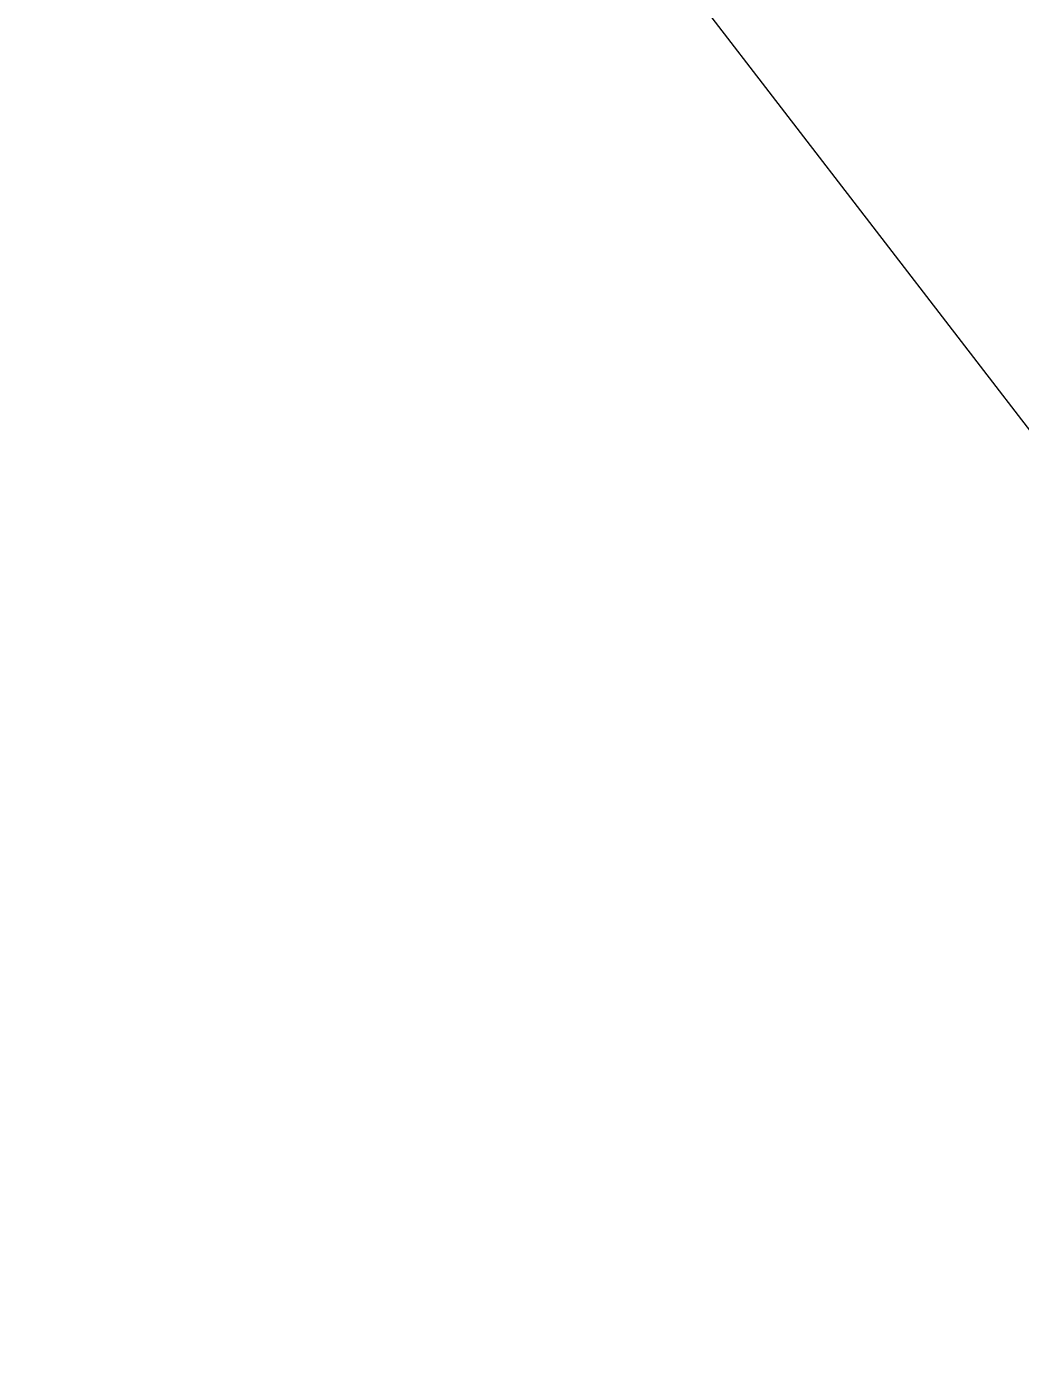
# Model space of a CAD drawing. Header units: millimetres. Extents: x 854812 to 1164625, y 589925 to 823301.
# Drawn here: x 1082510 to 1083788, y 645232 to 646931 of the extents above; entities that cross this region are included whole.
import ezdxf
from ezdxf.enums import TextEntityAlignment as Align

# ---------------------------------------------------------------- set-up
doc = ezdxf.new("R2010")
doc.units = ezdxf.units.MM
doc.layers.get('Defpoints').update_dxf_attribs({"color": 40})
doc.layers.add('размеры', color=215, linetype='Continuous', lineweight=13)
doc.layers.add('УКАЗАТЕЛЬ', color=6, linetype='Continuous', lineweight=13)
doc.styles.add('GOST 2.304', font='isocpeur.ttf', dxfattribs={"width": 0.9})
doc.styles.get("Standard").update_dxf_attribs({"font": 'arial.ttf'})

# ---------------------------------------------------------------- blocks, each defined once
blk = doc.blocks.new('*U1097')
at = {"color": 7, "linetype": 'Continuous', "lineweight": 15}
for p, q in [((-10, 7), (-22.949, 7)), ((-10, 0), (-10, 7)), ((-12, 0), (-10, 0)), ((-10, 0), (0, 0))]:
    blk.add_line(p, q, dxfattribs=at)
at = {"color": 7, "linetype": 'Continuous', "lineweight": 15, "const_width": 0.5}
blk.add_lwpolyline([(-7.675, 2.675), (-10, 0.35), (-12.325, 2.675)], dxfattribs=at)
at = {"color": 7, "linetype": 'Continuous', "lineweight": 15, "style": 'GOST 2.304', "width": 0.9, "flags": 8}
blk.add_attdef('+OTM', text='', height=3, rotation=360, dxfattribs=at).set_placement((-20.157, 7), align=Align.BOTTOM_LEFT)
at = {"layer": 'Defpoints', "color": 5, "linetype": 'Continuous', "flags": 8}
blk.add_attdef('M', text='', height=1, dxfattribs=at).set_placement((-9.896, -0.334), align=Align.TOP_CENTER)

msp = doc.modelspace()

# ---------------------------------------------------------------- linework, layer by layer
at = {"layer": 'УКАЗАТЕЛЬ', "color": 7}
msp.add_line((1084731.8, 645201.1, -0.1), (1082683.6, 647862.7, 491.4), dxfattribs=at)

# ---------------------------------------------------------------- block references
at = {"layer": 'размеры', "color": 7, "ltscale": 100}
ref = msp.add_blockref('*U1097', (1082958.6, 645110.2, -0.1), dxfattribs=dict(at, xscale=100, yscale=100, zscale=100))
ref.add_attrib('+OTM', '+0.350', dxfattribs={"layer": '0', "color": 7, "linetype": 'Continuous', "lineweight": 15, "height": 300, "rotation": 360, "style": 'GOST 2.304', "width": 0.9, "flags": 8}).set_placement((1080740.4, 645810.2, -0.1), align=Align.BOTTOM_LEFT)
ref.add_attrib('M', '1', dxfattribs={"layer": 'Defpoints', "color": 5, "linetype": 'Continuous', "height": 100, "rotation": 360, "flags": 8}).set_placement((1081969, 645076.8, -0.1), align=Align.TOP_CENTER)

doc.saveas('drawing.dxf')
